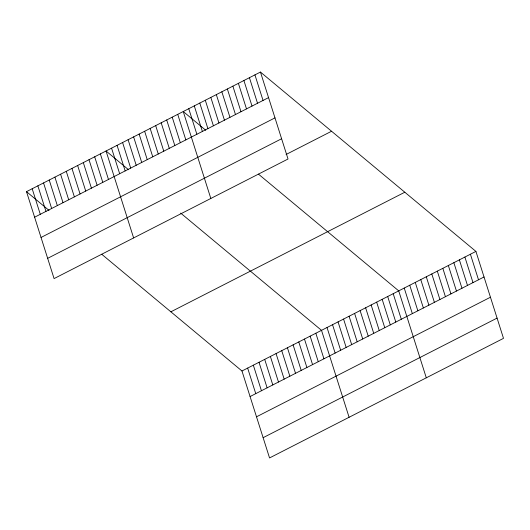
<?xml version="1.0" encoding="UTF-8"?>
<svg xmlns="http://www.w3.org/2000/svg" width="530" height="530" viewBox="0 0 530 530"><rect width="100%" height="100%" fill="white"/><g stroke="black" fill="none" stroke-linecap="round" stroke-linejoin="round"><path stroke-width="0.79" d="M260.449 72.06L288.029 159.007L54.08 278.588L26.5 191.648L260.449 72.06L475.92 251.412L503.5 338.352L269.551 457.94L241.971 370.993L101.707 254.248M34.609 217.207L268.558 97.619M41.035 237.46L274.984 117.879M47.654 258.335L281.602 138.747M286.061 154.502L331.555 131.248M170.865 311.812L404.814 192.224M241.971 370.993L475.92 251.412M250.074 396.553L484.029 276.971M256.5 416.812L490.455 297.224M263.125 437.681L497.074 318.099M205.766 130.267L183.248 111.525L210.827 198.465M258.454 174.125L398.719 290.871L426.299 377.817M128.558 169.732L106.046 150.99L133.626 237.93M180.664 213.1L321.511 330.336L349.091 417.276M26.5 191.648L49.018 210.39M470.408 254.228L478.51 279.787M464.889 257.05L472.999 282.609M459.377 259.866L467.486 285.425M453.859 262.688L461.968 288.247M448.347 265.503L456.456 291.063M442.835 268.326L450.937 293.885M437.316 271.141L445.425 296.701M431.804 273.964L439.913 299.516M426.292 276.779L434.395 302.339M420.774 279.601L428.883 305.154M415.262 282.417L423.371 307.976M409.743 285.233L417.852 310.792M404.231 288.055L412.34 313.614M393.2 293.693L401.309 319.252M387.688 296.508L395.797 322.068M382.17 299.331L390.279 324.89M376.658 302.146L384.767 327.706M371.146 304.969L379.248 330.528M365.627 307.784L373.736 333.344M360.115 310.606L368.224 336.166M354.603 313.422L362.705 338.981M349.084 316.244L357.193 341.804M343.572 319.06L351.682 344.619M338.054 321.882L346.163 347.435M254.937 74.882L263.046 100.442M332.542 324.698L340.651 350.257M249.425 77.698L257.527 103.257M327.03 327.52L335.132 353.073M243.906 80.52L252.015 106.079M238.394 83.336L246.503 108.895M315.834 333.238L323.936 358.797M232.875 86.158L240.984 111.717M310.149 336.146L318.258 361.705M227.363 88.974L235.472 114.533M304.465 339.048L312.574 364.607M221.851 91.796L229.954 117.355M298.787 341.949L306.897 367.509M216.333 94.612L224.442 120.171M293.103 344.858L301.212 370.417M210.821 97.434L218.93 122.993M287.426 347.759L295.528 373.319M205.302 100.249L213.411 125.809M281.741 350.668L289.85 376.22M199.79 103.072L207.899 128.631M276.057 353.57L284.166 379.129M194.278 105.887L202.381 131.447M270.38 356.471L278.488 382.031M188.76 108.71L196.869 134.262M264.695 359.38L272.804 384.939M259.018 362.281L267.12 387.841M177.735 114.347L185.838 139.9M253.333 365.183L261.442 390.742M172.217 117.163L180.326 142.722M247.649 368.092L255.758 393.651M166.705 119.979L174.814 145.538M161.186 122.801L169.295 148.36M155.674 125.617L163.783 151.176M150.162 128.439L158.265 153.998M144.644 131.255L152.753 156.814M139.132 134.077L147.241 159.636M133.613 136.892L141.722 162.452M128.101 139.715L136.21 165.274M122.589 142.53L130.691 168.089M117.07 145.352L125.179 170.912M111.558 148.168L119.667 173.727M100.362 153.892L108.471 179.451M94.678 156.794L102.787 182.353M89 159.702L97.109 185.261M83.316 162.604L91.425 188.163M77.632 165.506L85.741 191.065M71.954 168.414L80.063 193.973M66.27 171.316L74.379 196.875M60.592 174.224L68.695 199.777M54.908 177.126L63.017 202.685M49.224 180.028L57.333 205.587M43.546 182.936L51.655 208.495M37.862 185.838L45.971 211.397M32.184 188.74L40.287 214.299"/></g></svg>
